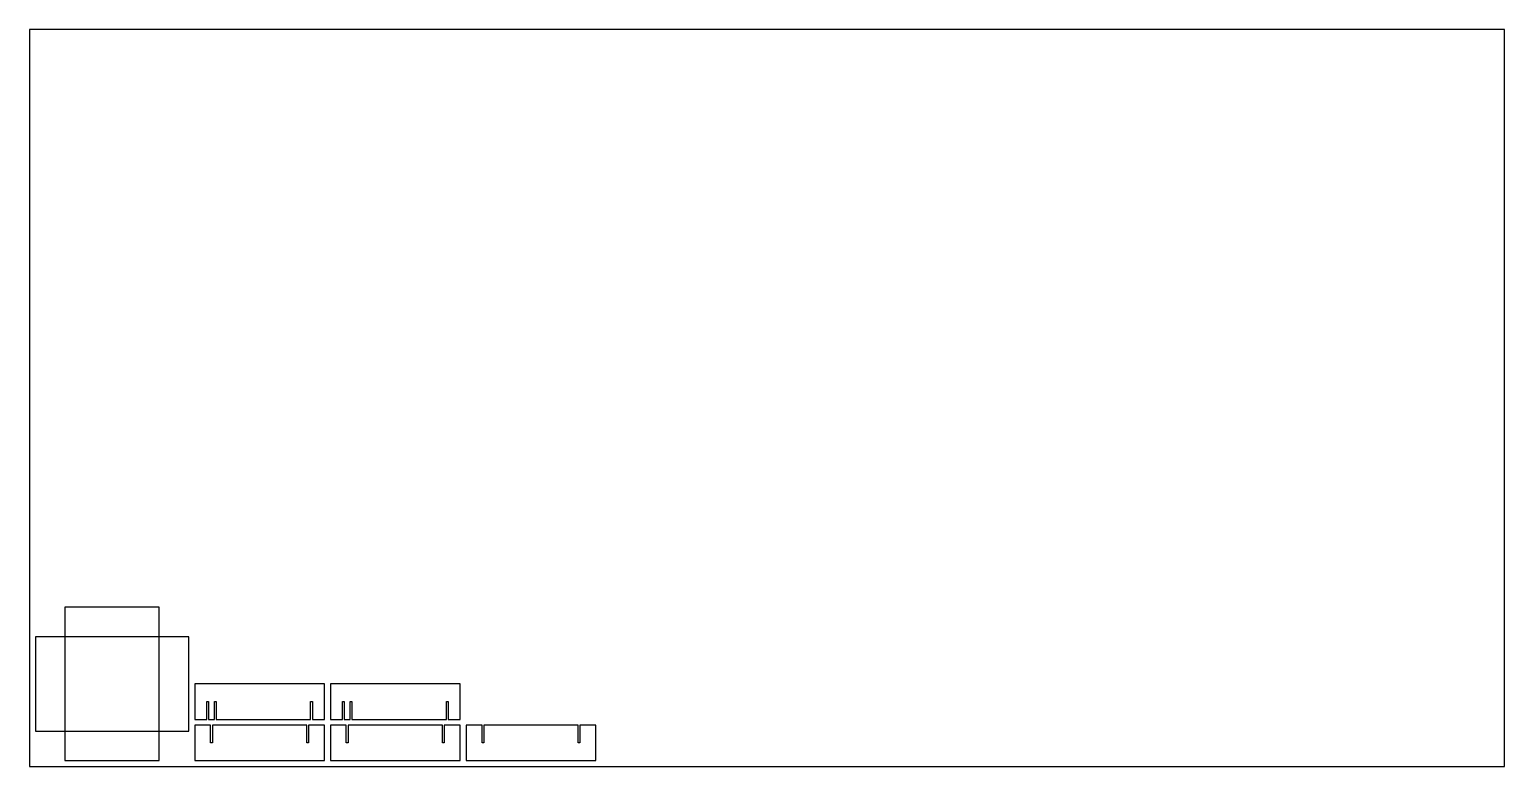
# Model space of a CAD drawing. Header units: millimetres. Extents: x 0 to 2500, y 0 to 1250.
import ezdxf

# ---------------------------------------------------------------- set-up
doc = ezdxf.new("R2010")
doc.units = ezdxf.units.MM
for name, color, linetype in [('CUT', 7, 'Continuous'), ('FOLD', 1, 'Continuous'), ('SHEET', 3, 'Continuous')]:
    doc.layers.add(name, color=color, linetype=linetype)

msp = doc.modelspace()

# ---------------------------------------------------------------- linework, layer by layer
at = {"layer": 'CUT'}
for points in [[(60, 10), (220, 10), (220, 60), (270, 60), (270, 220), (220, 220), (220, 270), (60, 270), (60, 220), (10, 220), (10, 60), (60, 60)], [(280, 80), (300.5, 80), (300.5, 110), (303.5, 110), (303.5, 80), (313.5, 80), (313.5, 110), (316.5, 110), (316.5, 80), (476.5, 80), (476.5, 110), (479.5, 110), (479.5, 80), (500, 80), (500, 140), (280, 140)], [(510, 80), (530.5, 80), (530.5, 110), (533.5, 110), (533.5, 80), (543.5, 80), (543.5, 110), (546.5, 110), (546.5, 80), (706.5, 80), (706.5, 110), (709.5, 110), (709.5, 80), (730, 80), (730, 140), (510, 140)], [(280, 10), (500, 10), (500, 70), (473, 70), (473, 40), (470, 40), (470, 70), (310, 70), (310, 40), (307, 40), (307, 70), (280, 70)], [(510, 10), (730, 10), (730, 70), (703, 70), (703, 40), (700, 40), (700, 70), (540, 70), (540, 40), (537, 40), (537, 70), (510, 70)], [(740, 10), (960, 10), (960, 70), (933, 70), (933, 40), (930, 40), (930, 70), (770, 70), (770, 40), (767, 40), (767, 70), (740, 70)]]:
    msp.add_lwpolyline(points, close=True, dxfattribs=at)
at = {"layer": 'FOLD'}
for p, q in [((220, 220), (60, 220)), ((60, 220), (60, 60)), ((220, 60), (220, 220)), ((60, 60), (220, 60))]:
    msp.add_line(p, q, dxfattribs=at)
at = {"layer": 'SHEET'}
msp.add_lwpolyline([(0, 0), (2500, 0), (2500, 1250), (0, 1250)], close=True, dxfattribs=at)

doc.saveas('drawing.dxf')
